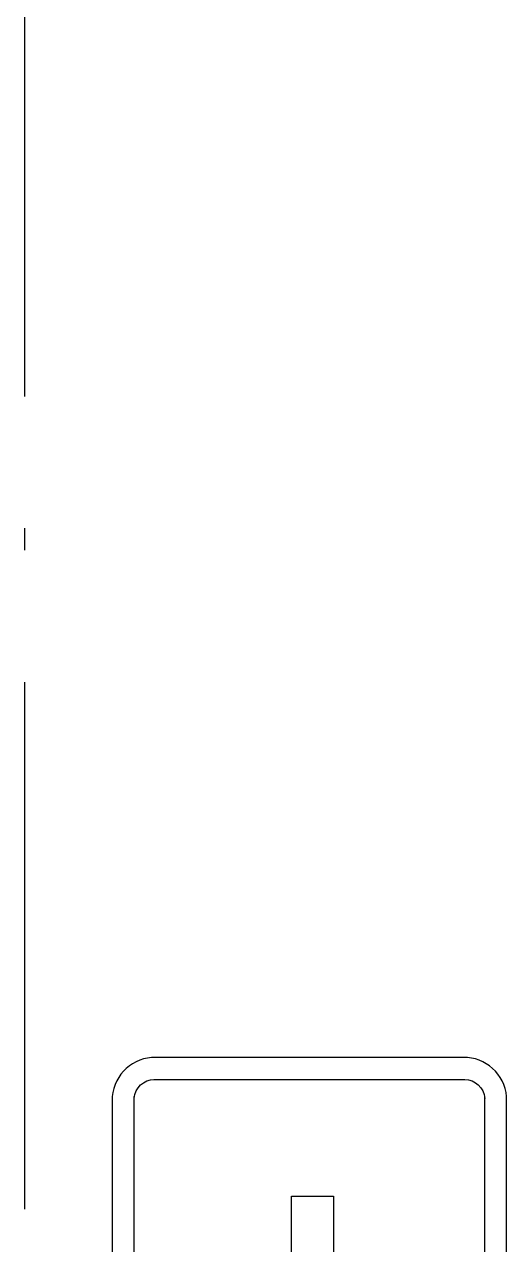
# Model space of a CAD drawing. Extents: x 94328 to 153134, y 57446 to 99026.
# Drawn here: x 116405 to 116954, y 76711 to 78100 of the extents above; entities that cross this region are included whole.
import ezdxf

# ---------------------------------------------------------------- set-up
doc = ezdxf.new("R2010")
doc.units = 0
doc.header["$LTSCALE"] = 1000
doc.header["$MEASUREMENT"] = 0
doc.linetypes.add('ACAD_ISO04W100', pattern=[30.5, 24, -3, 0.5, -3])
doc.linetypes.add('ACAD_ISO10W100', pattern=[18.5, 12, -3, 0.5, -3])
doc.layers.add('DOTE', color=1, linetype='ACAD_ISO04W100')
doc.layers.add('家具', color=44, linetype='CONTINUOUS')

# ---------------------------------------------------------------- blocks, each defined once
blk = doc.blocks.new('A$C1D226055')
at = {"layer": '家具'}
blk.add_lwpolyline([(424.2, 1730.1, -0.395939), (473.6, 1685.7), (473.6, 44.5, -0.395939), (424.2, 0), (74.4, 0, -0.395939), (25, 44.5), (25, 1685.7, -0.395939), (74.4, 1730.1)], format="xyb", close=True, dxfattribs=at)
at = {"layer": '家具', "color": 8}
for points in [[(426.2, 1705.1), (72.4, 1705.1)], [(50, 1685.7), (50, 44.5)], [(448.6, 44.5), (448.6, 1685.7)]]:
    blk.add_lwpolyline(points, dxfattribs=at)
at = {"layer": '家具'}
blk.add_lwpolyline([(269.6, 1572.1), (221.9, 1572.1), (221.9, 258.1), (269.6, 258.1)], close=True, dxfattribs=at)
at = {"layer": '家具', "color": 8}
for centre, start, end in [((73.4, 1681.6), 91.1893, 175.2129), ((425.2, 1681.6), 4.7871, 88.8107)]:
    blk.add_arc(centre, 23.6, start, end, dxfattribs=at)

msp = doc.modelspace()

# ---------------------------------------------------------------- linework, layer by layer
at = {"layer": 'DOTE', "linetype": 'ACAD_ISO10W100', "ltscale": 0.05}
msp.add_line((116405.1, 80126.1), (116405.1, 72452), dxfattribs=at)

# ---------------------------------------------------------------- block references
at = {"layer": '家具', "xscale": -1}
msp.add_blockref('A$C1D226055', (116978.7, 75193.7), dxfattribs=at)

doc.saveas('drawing.dxf')
